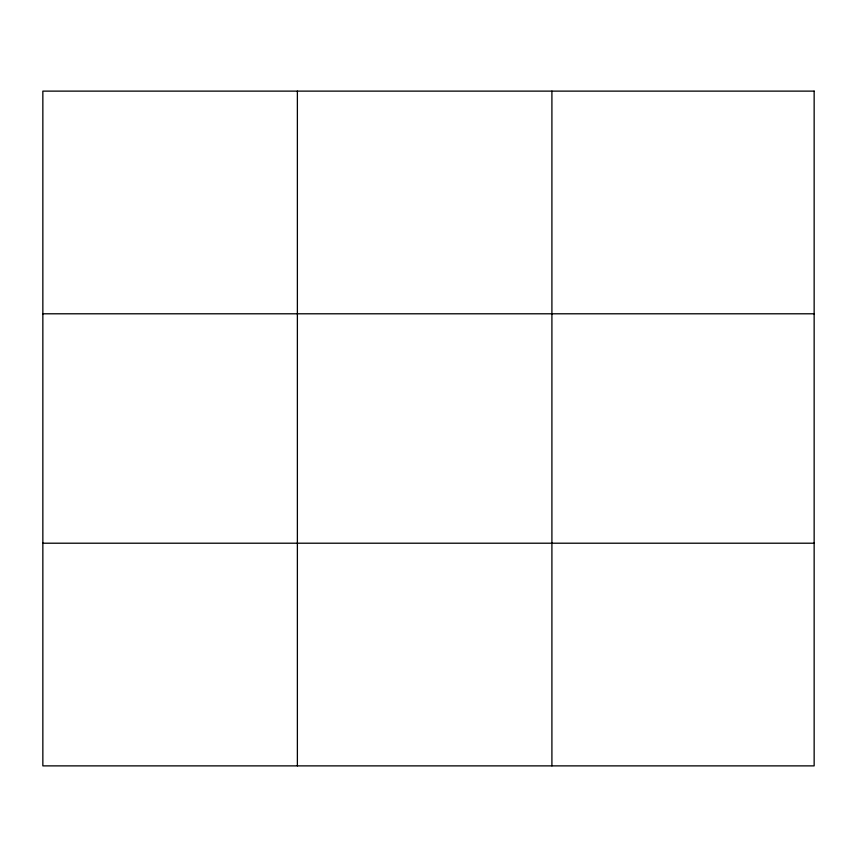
<?xml version="1.0" encoding="UTF-8"?>
<svg xmlns="http://www.w3.org/2000/svg" width="857" height="857" viewBox="0 0 857 857"><rect width="100%" height="100%" fill="white"/><g stroke="black" fill="none" stroke-linecap="round" stroke-linejoin="round"><path stroke-width="1.29" d="M297.379 91.121L297.379 765.879M551.908 91.121L551.908 765.879M42.85 313.791L814.15 313.791M42.85 543.209L814.15 543.209M814.15 91.121L814.15 765.879L42.85 765.879L42.85 91.121L814.15 91.121"/></g></svg>
